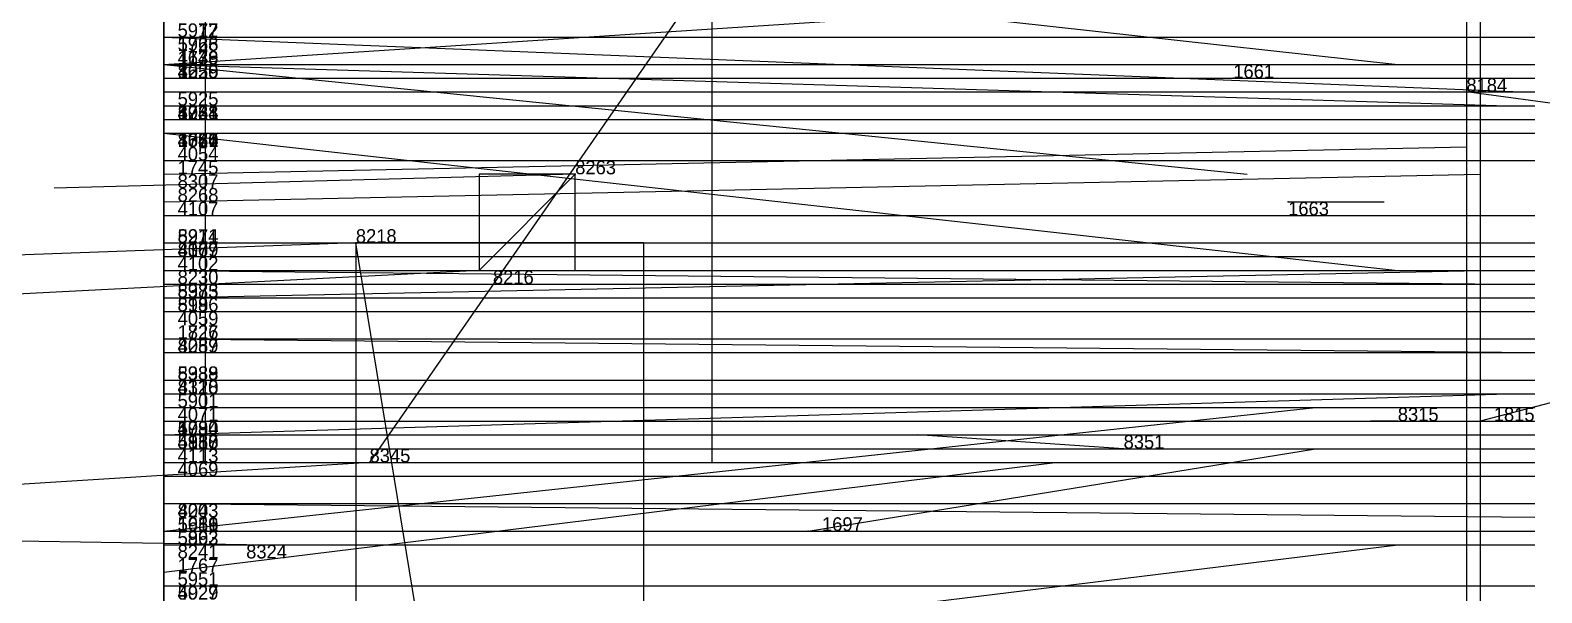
# Model space of a CAD drawing. Extents: x -0.07 to 1.1, y -0.07 to 1.1.
# Drawn here: x -0.0098 to 0.1005, y 0.5275 to 0.5685 of the extents above; entities that cross this region are included whole.
import ezdxf

# ---------------------------------------------------------------- set-up
doc = ezdxf.new("R2010")
doc.units = 0
for name, color, linetype in [('Clients', 3, 'CONTINUOUS'), ('Facilities', 3, 'CONTINUOUS'), ('Facilities_lines', 3, 'CONTINUOUS'), ('Min_max_boxes', 1, 'CONTINUOUS'), ('Normals', 1, 'CONTINUOUS'), ('Source_points', 5, 'CONTINUOUS'), ('Text', 3, 'CONTINUOUS')]:
    doc.layers.add(name, color=color, linetype=linetype)

msp = doc.modelspace()

# ---------------------------------------------------------------- linework, layer by layer
at = {"layer": 'Clients', "color": 5}
for p in [(0, 0.568, 0.619), (0, 0.568, 0.62), (0, 0.566, 0.175), (0, 0.566, 0.281), (0, 0.566, 0.975), (0, 0.565, 0.299), (0, 0.564, 0.75), (0.095, 0.564, 1), (0, 0.563, 0.302), (0, 0.563, 0.645), (0, 0.562, 0.159), (0, 0.562, 0.705), (0, 0.562, 0.775), (0, 0.561, 0.175), (0, 0.561, 0.208), (0, 0.561, 0.369), (0, 0.561, 0.395), (0, 0.561, 0.866), (0, 0.559, 0.23), (0, 0.559, 0.257), (0, 0.558, 0.956), (0, 0.555, 0.256), (0, 0.553, 0.469), (0, 0.553, 0.594), (0, 0.553, 0.781), (0, 0.553, 0.885), (0.014, 0.553, 1), (0, 0.552, 0.314), (0, 0.551, 0.421), (0.023, 0.551, 1), (0, 0.55, 0.59), (0, 0.549, 0.827), (0, 0.548, 0.495), (0, 0.548, 0.592), (0, 0.546, 0.17), (0, 0.545, 0.363), (0, 0.543, 0.545), (0, 0.543, 0.553), (0, 0.543, 0.772), (0, 0.542, 0.477), (0, 0.542, 0.787), (0, 0.541, 0.749), (0, 0.54, 0.303), (0, 0.54, 0.29), (0.096, 0.54), (0, 0.539, 0.473), (0, 0.539, 0.554), (0, 0.539, 0.519), (0, 0.538, 0.561), (0, 0.537, 0.455), (0.015, 0.537, 1), (0, 0.536, 0.331), (0, 0.534, 0.478), (0, 0.532, 0.231), (0, 0.532, 0.733), (0, 0.531, 0.513), (0, 0.531, 0.535), (0, 0.531, 0.845), (0, 0.528, 0.47), (0, 0.528, 0.708)]:
    msp.add_point(p, dxfattribs=at)
at = {"layer": 'Facilities', "color": 3}
for p in [(0, 0.568, 0.08), (0, 0.568, 0.707), (0, 0.566, 0.031), (0, 0.566, 0.062), (0.078, 0.565), (0, 0.561, 0.043), (0.03, 0.558, 1), (0, 0.556, 0.954), (0.082, 0.556), (0, 0.551, 0.943), (0, 0.549, 0.95), (0, 0.546, 0.049), (0, 0.546, 0.903), (0.09, 0.54, 1), (0, 0.539, 0.056), (0.07, 0.538, 1), (0, 0.534, 0.914), (0, 0.532, 0.041), (0.047, 0.532), (0.006, 0.531, 1), (0, 0.529, 0.012)]:
    msp.add_point(p, dxfattribs=at)
at = {"layer": 'Facilities_lines', "color": 3}
for p, q in [((0, 0.568, 0.707), (0, 0.687, 0.69)), ((0, 0.568, 0.707), (0, 0.676, 0.687)), ((0, 0.568, 0.707), (0, 0.673, 0.725)), ((0, 0.568, 0.707), (0, 0.666, 0.706)), ((0, 0.568, 0.707), (0, 0.662, 0.694)), ((0, 0.568, 0.707), (0, 0.662, 0.657)), ((0, 0.568, 0.707), (0, 0.661, 0.723)), ((0, 0.568, 0.707), (0, 0.644, 0.727)), ((0, 0.568, 0.707), (0, 0.638, 0.741)), ((0, 0.634, 0.514), (0, 0.494, 0.504)), ((0, 0.634, 0.514), (0, 0.528, 0.47)), ((0, 0.634, 0.514), (0, 0.513, 0.492)), ((0, 0.634, 0.514), (0, 0.534, 0.478)), ((0, 0.634, 0.514), (0, 0.548, 0.495)), ((0, 0.634, 0.514), (0, 0.539, 0.473)), ((0, 0.634, 0.514), (0, 0.537, 0.455)), ((0, 0.634, 0.514), (0, 0.542, 0.477)), ((0, 0.634, 0.514), (0, 0.482, 0.511)), ((0, 0.634, 0.514), (0, 0.486, 0.526)), ((0, 0.634, 0.514), (0, 0.488, 0.54)), ((0, 0.634, 0.514), (0, 0.539, 0.554)), ((0, 0.634, 0.514), (0, 0.553, 0.469)), ((0, 0.634, 0.514), (0, 0.531, 0.513)), ((0, 0.634, 0.514), (0, 0.525, 0.518)), ((0, 0.634, 0.514), (0, 0.543, 0.545)), ((0, 0.634, 0.514), (0, 0.516, 0.523)), ((0, 0.634, 0.514), (0, 0.538, 0.561)), ((0, 0.634, 0.514), (0, 0.531, 0.535)), ((0, 0.634, 0.514), (0, 0.539, 0.519)), ((0, 0.634, 0.514), (0, 0.521, 0.515)), ((0, 0.634, 0.514), (0, 0.543, 0.553)), ((0, 0.568, 0.707), (0, 0.628, 0.728)), ((0, 0.568, 0.707), (0, 0.618, 0.759)), ((0, 0.568, 0.707), (0, 0.615, 0.744)), ((0, 0.568, 0.707), (0, 0.609, 0.624)), ((0, 0.568, 0.707), (0, 0.6, 0.635)), ((0, 0.598, 0.356), (0, 0.49, 0.236)), ((0, 0.598, 0.356), (0, 0.491, 0.244)), ((0, 0.598, 0.356), (0, 0.532, 0.231)), ((0, 0.598, 0.356), (0, 0.519, 0.248)), ((0, 0.598, 0.356), (0, 0.559, 0.23)), ((0, 0.598, 0.356), (0, 0.563, 0.302)), ((0, 0.598, 0.356), (0, 0.54, 0.303)), ((0, 0.598, 0.356), (0, 0.561, 0.369)), ((0, 0.598, 0.356), (0, 0.559, 0.257)), ((0, 0.598, 0.356), (0, 0.565, 0.299)), ((0, 0.598, 0.356), (0, 0.522, 0.394)), ((0, 0.598, 0.356), (0, 0.536, 0.331)), ((0, 0.598, 0.356), (0, 0.54, 0.29)), ((0, 0.598, 0.356), (0, 0.552, 0.314)), ((0, 0.598, 0.356), (0, 0.51, 0.343)), ((0, 0.598, 0.356), (0, 0.561, 0.395)), ((0, 0.598, 0.356), (0, 0.545, 0.363)), ((0, 0.598, 0.356), (0, 0.551, 0.421)), ((0, 0.598, 0.356), (0, 0.555, 0.256)), ((0, 0.598, 0.356), (0, 0.566, 0.281)), ((0, 0.598, 0.356), (0, 0.485, 0.298)), ((0, 0.598, 0.356), (0, 0.489, 0.364)), ((0, 0.598, 0.356), (0, 0.49, 0.317)), ((0, 0.598, 0.356), (0, 0.484, 0.345)), ((0, 0.598, 0.356), (0, 0.49, 0.351)), ((0, 0.598, 0.356), (0, 0.503, 0.392)), ((0, 0.598, 0.356), (0, 0.5, 0.333)), ((0, 0.598, 0.356), (0, 0.481, 0.32)), ((0, 0.598, 0.356), (0, 0.504, 0.327)), ((0, 0.598, 0.356), (0, 0.502, 0.312)), ((0, 0.598, 0.356), (0, 0.481, 0.352)), ((0, 0.568, 0.707), (0, 0.596, 0.712)), ((0, 0.595, 0.872), (0, 0.549, 0.827)), ((0, 0.595, 0.872), (0, 0.531, 0.845)), ((0, 0.595, 0.872), (0, 0.553, 0.885)), ((0, 0.595, 0.872), (0, 0.561, 0.866)), ((0, 0.568, 0.707), (0, 0.594, 0.633)), ((0, 0.568, 0.707), (0, 0.594, 0.62)), ((0, 0.556, 0.954), (0, 0.581, 0.999)), ((0, 0.58, 0.138), (0, 0.562, 0.159)), ((0, 0.58, 0.138), (0, 0.561, 0.175)), ((0, 0.58, 0.138), (0, 0.561, 0.208)), ((0, 0.58, 0.138), (0, 0.566, 0.175)), ((0, 0.58, 0.138), (0, 0.546, 0.17)), ((0, 0.568, 0.707), (0, 0.579, 0.775)), ((0, 0.568, 0.707), (0, 0.576, 0.659)), ((0, 0.568, 0.707), (0, 0.574, 0.592)), ((0.04, 0.573, 1), (0.015, 0.537, 1)), ((0, 0.568, 0.707), (0, 0.571, 0.756)), ((0, 0.568, 0.707), (0, 0.57, 0.782)), ((0, 0.568, 0.707), (0, 0.553, 0.594)), ((0, 0.568, 0.707), (0, 0.568, 0.619)), ((0, 0.568, 0.707), (0, 0.487, 0.708)), ((0, 0.568, 0.707), (0, 0.48, 0.696)), ((0, 0.568, 0.707), (0, 0.496, 0.75)), ((0, 0.568, 0.707), (0, 0.486, 0.681)), ((0, 0.568, 0.707), (0, 0.488, 0.733)), ((0, 0.568, 0.707), (0, 0.456, 0.716)), ((0, 0.568, 0.707), (0, 0.503, 0.664)), ((0, 0.568, 0.707), (0, 0.496, 0.703)), ((0, 0.568, 0.707), (0, 0.475, 0.691)), ((0, 0.568, 0.707), (0, 0.446, 0.726)), ((0, 0.568, 0.707), (0, 0.487, 0.75)), ((0, 0.568, 0.707), (0, 0.541, 0.749)), ((0, 0.568, 0.707), (0, 0.512, 0.754)), ((0, 0.568, 0.707), (0, 0.564, 0.75)), ((0, 0.568, 0.707), (0, 0.532, 0.733)), ((0, 0.568, 0.707), (0, 0.563, 0.645)), ((0, 0.568, 0.707), (0, 0.528, 0.708)), ((0, 0.568, 0.707), (0, 0.519, 0.658)), ((0, 0.568, 0.707), (0, 0.525, 0.66)), ((0, 0.568, 0.707), (0, 0.562, 0.705)), ((0, 0.568, 0.707), (0, 0.568, 0.62)), ((0, 0.568, 0.707), (0, 0.55, 0.59)), ((0, 0.568, 0.707), (0, 0.548, 0.592)), ((0, 0.568, 0.707), (0, 0.522, 0.756)), ((0, 0.568, 0.707), (0, 0.562, 0.775)), ((0, 0.568, 0.707), (0, 0.52, 0.775)), ((0, 0.568, 0.707), (0, 0.542, 0.787)), ((0, 0.568, 0.707), (0, 0.553, 0.781)), ((0, 0.568, 0.707), (0, 0.543, 0.772)), ((0, 0.568, 0.707), (0, 0.502, 0.771)), ((0, 0.549, 0.95), (0, 0.566, 0.975)), ((0.147, 0.557, 1), (0.095, 0.564, 1)), ((0, 0.519, 0.944), (0, 0.558, 0.956)), ((0.03, 0.558, 1), (0.023, 0.551, 1)), ((0.035, 0.425, 1), (0.014, 0.553, 1)), ((0.138, 0.551), (0.096, 0.54))]:
    msp.add_line(p, q, dxfattribs=at)
at = {"layer": 'Min_max_boxes', "color": 1}
for p, q in [((0, 0.482, 0.418), (0, 0.77, 0.418)), ((0, 0.77, 0.418), (0, 0.482, 0.418)), ((0, 0.482, 0.616), (0, 0.77, 0.616)), ((0, 0.77, 0.616), (0, 0.482, 0.616)), ((0, 0.481, 0.222), (0, 0.73, 0.222)), ((0, 0.73, 0.222), (0, 0.481, 0.222)), ((0, 0.481, 0.436), (0, 0.73, 0.436)), ((0, 0.73, 0.436), (0, 0.481, 0.436)), ((0, 0.446, 0.59), (0, 0.687, 0.59)), ((0, 0.687, 0.59), (0, 0.446, 0.59)), ((0, 0.446, 0.787), (0, 0.687, 0.787)), ((0, 0.687, 0.787), (0, 0.446, 0.787)), ((0.003, 0.676, 1), (0.003, 0.537, 1)), ((0.003, 0.676, 1), (0.003, 0.537, 1)), ((0.04, 0.537, 1), (0.04, 0.676, 1)), ((0.04, 0.537, 1), (0.04, 0.676, 1)), ((0, 0.531, 0.782), (0, 0.632, 0.782)), ((0, 0.632, 0.782), (0, 0.531, 0.782)), ((0, 0.531, 0.885), (0, 0.632, 0.885)), ((0, 0.632, 0.885), (0, 0.531, 0.885)), ((0.096, 0.606), (0.096, 0.506)), ((0.096, 0.606), (0.096, 0.506)), ((0, 0.546, 0.133), (0, 0.601, 0.133)), ((0, 0.601, 0.133), (0, 0.546, 0.133)), ((0, 0.546, 0.208), (0, 0.601, 0.208)), ((0, 0.601, 0.208), (0, 0.546, 0.208)), ((0.095, 0.591, 1), (0.095, 0.504, 1)), ((0.095, 0.591, 1), (0.095, 0.504, 1)), ((0, 0.556, 0.954), (0, 0.581, 0.954)), ((0, 0.581, 0.954), (0, 0.556, 0.954)), ((0, 0.556, 0.999), (0, 0.581, 0.999)), ((0, 0.581, 0.999), (0, 0.556, 0.999)), ((0, 0.549, 0.95), (0, 0.566, 0.95)), ((0, 0.566, 0.95), (0, 0.566, 0.95)), ((0, 0.566, 0.95), (0, 0.549, 0.95)), ((0, 0.549, 0.975), (0, 0.566, 0.975)), ((0, 0.566, 0.975), (0, 0.566, 0.975)), ((0, 0.566, 0.975), (0, 0.549, 0.975)), ((0, 0.566, 0.95), (0, 0.566, 0.975)), ((0, 0.566, 0.95), (0, 0.566, 0.975)), ((0, 0.519, 0.944), (0, 0.558, 0.944)), ((0, 0.558, 0.944), (0, 0.558, 0.944)), ((0, 0.558, 0.944), (0, 0.519, 0.944)), ((0, 0.519, 0.956), (0, 0.558, 0.956)), ((0, 0.558, 0.956), (0, 0.558, 0.956)), ((0, 0.558, 0.956), (0, 0.519, 0.956)), ((0, 0.558, 0.944), (0, 0.558, 0.956)), ((0, 0.558, 0.944), (0, 0.558, 0.956)), ((0.03, 0.558, 1), (0.023, 0.558, 1)), ((0.023, 0.558, 1), (0.023, 0.551, 1)), ((0.03, 0.558, 1), (0.023, 0.558, 1)), ((0.023, 0.558, 1), (0.023, 0.551, 1)), ((0.023, 0.558, 1), (0.023, 0.558, 1)), ((0.03, 0.551, 1), (0.03, 0.558, 1)), ((0.03, 0.551, 1), (0.03, 0.558, 1)), ((0.03, 0.558, 1), (0.03, 0.558, 1)), ((0, 0.556, 0.954), (0, 0.556, 0.954)), ((0, 0.556, 0.999), (0, 0.556, 0.999)), ((0, 0.556, 0.954), (0, 0.556, 0.999)), ((0, 0.556, 0.954), (0, 0.556, 0.999)), ((0.035, 0.553, 1), (0.014, 0.553, 1)), ((0.014, 0.553, 1), (0.014, 0.425, 1)), ((0.035, 0.553, 1), (0.014, 0.553, 1)), ((0.014, 0.553, 1), (0.014, 0.425, 1)), ((0.014, 0.553, 1), (0.014, 0.553, 1)), ((0.035, 0.425, 1), (0.035, 0.553, 1)), ((0.035, 0.425, 1), (0.035, 0.553, 1)), ((0.035, 0.553, 1), (0.035, 0.553, 1)), ((0.023, 0.551, 1), (0.03, 0.551, 1)), ((0.023, 0.551, 1), (0.03, 0.551, 1)), ((0.023, 0.551, 1), (0.023, 0.551, 1)), ((0.03, 0.551, 1), (0.03, 0.551, 1)), ((0, 0.549, 0.95), (0, 0.549, 0.95)), ((0, 0.549, 0.975), (0, 0.549, 0.975)), ((0, 0.549, 0.95), (0, 0.549, 0.975)), ((0, 0.549, 0.95), (0, 0.549, 0.975)), ((0, 0.546, 0.133), (0, 0.546, 0.133)), ((0, 0.546, 0.208), (0, 0.546, 0.208)), ((0, 0.546, 0.133), (0, 0.546, 0.208)), ((0, 0.546, 0.133), (0, 0.546, 0.208)), ((0.003, 0.537, 1), (0.04, 0.537, 1)), ((0.003, 0.537, 1), (0.04, 0.537, 1)), ((0.003, 0.537, 1), (0.003, 0.537, 1)), ((0.04, 0.537, 1), (0.04, 0.537, 1)), ((0, 0.531, 0.782), (0, 0.531, 0.782)), ((0, 0.531, 0.885), (0, 0.531, 0.885)), ((0, 0.531, 0.782), (0, 0.531, 0.885)), ((0, 0.531, 0.782), (0, 0.531, 0.885))]:
    msp.add_line(p, q, dxfattribs=at)
at = {"layer": 'Normals', "color": 1}
for p, q in [((0, 0.576, 0.043), (0.09, 0.566, 0.086)), ((0, 0.566, 0.975), (0.092, 0.572, 0.936)), ((0, 0.568, 0.08), (0.099, 0.564, 0.09)), ((0, 0.568, 0.619), (0.1, 0.568, 0.619)), ((0, 0.568, 0.707), (0.1, 0.568, 0.707)), ((0, 0.568, 0.62), (0.1, 0.568, 0.62)), ((0, 0.566, 0.175), (0.1, 0.566, 0.175)), ((0, 0.566, 0.031), (0.079, 0.558, 0.091)), ((0, 0.566, 0.062), (0.098, 0.563, 0.08)), ((0, 0.566, 0.281), (0.1, 0.566, 0.281)), ((0, 0.565, 0.299), (0.1, 0.565, 0.299)), ((0.078, 0.565), (0.089, 0.565, 0.099)), ((0, 0.564, 0.75), (0.1, 0.564, 0.75)), ((0.095, 0.564, 1), (0.095, 0.564, 1.1)), ((0, 0.563, 0.302), (0.1, 0.563, 0.302)), ((0, 0.563, 0.645), (0.1, 0.563, 0.645)), ((0, 0.562, 0.159), (0.1, 0.562, 0.159)), ((0, 0.562, 0.705), (0.1, 0.562, 0.705)), ((0, 0.562, 0.775), (0.1, 0.562, 0.775)), ((0, 0.561, 0.175), (0.1, 0.561, 0.175)), ((0, 0.561, 0.208), (0.1, 0.561, 0.208)), ((0, 0.561, 0.043), (0.09, 0.551, 0.086)), ((0, 0.561, 0.369), (0.1, 0.561, 0.369)), ((0, 0.561, 0.395), (0.1, 0.561, 0.395)), ((0, 0.561, 0.866), (0.1, 0.561, 0.866)), ((0, 0.558, 0.956), (0.095, 0.56, 0.923)), ((0, 0.559, 0.23), (0.1, 0.559, 0.23)), ((0, 0.559, 0.257), (0.1, 0.559, 0.257)), ((0.03, 0.558, 1), (-0.008, 0.557, 1.092)), ((0, 0.556, 0.954), (0.096, 0.558, 0.926)), ((0.082, 0.556), (0.089, 0.556, 0.1)), ((0, 0.555, 0.256), (0.1, 0.555, 0.256)), ((0.014, 0.553, 1), (-0.041, 0.551, 1.084)), ((0, 0.553, 0.469), (0.1, 0.553, 0.469)), ((0, 0.553, 0.594), (0.1, 0.553, 0.594)), ((0, 0.553, 0.885), (0.1, 0.553, 0.885)), ((0, 0.553, 0.781), (0.1, 0.553, 0.781)), ((0, 0.552, 0.314), (0.1, 0.552, 0.314)), ((0.023, 0.551, 1), (-0.016, 0.549, 1.092)), ((0, 0.551, 0.421), (0.1, 0.551, 0.421)), ((0, 0.551, 0.943), (0.098, 0.55, 0.924)), ((0, 0.549, 0.95), (0.096, 0.551, 0.923)), ((0, 0.55, 0.59), (0.1, 0.55, 0.59)), ((0, 0.549, 0.827), (0.1, 0.549, 0.827)), ((0, 0.548, 0.495), (0.1, 0.548, 0.495)), ((0, 0.548, 0.592), (0.1, 0.548, 0.592)), ((0, 0.546, 0.049), (0.095, 0.546, 0.08)), ((0, 0.546, 0.17), (0.1, 0.546, 0.17)), ((0, 0.546, 0.903), (0.1, 0.545, 0.901)), ((0, 0.545, 0.363), (0.1, 0.545, 0.363)), ((0, 0.543, 0.545), (0.1, 0.543, 0.545)), ((0, 0.543, 0.553), (0.1, 0.543, 0.553)), ((0, 0.543, 0.772), (0.1, 0.543, 0.772)), ((0, 0.539, 0.056), (0.098, 0.542, 0.078)), ((0, 0.542, 0.477), (0.1, 0.542, 0.477)), ((0, 0.542, 0.787), (0.1, 0.542, 0.787)), ((0, 0.532, 0.041), (0.084, 0.541, 0.094)), ((0, 0.541, 0.749), (0.1, 0.541, 0.749)), ((0, 0.54, 0.303), (0.1, 0.54, 0.303)), ((0, 0.54, 0.29), (0.1, 0.54, 0.29)), ((0.09, 0.54, 1), (0.088, 0.54, 1.1)), ((0.096, 0.54), (0.096, 0.54, 0.1)), ((0, 0.539, 0.473), (0.1, 0.539, 0.473)), ((0, 0.539, 0.554), (0.1, 0.539, 0.554)), ((0, 0.539, 0.519), (0.1, 0.539, 0.519)), ((0.07, 0.538, 1), (0.055, 0.539, 1.099)), ((0.015, 0.537, 1), (-0.033, 0.534, 1.088)), ((0, 0.538, 0.561), (0.1, 0.538, 0.561)), ((0, 0.529, 0.012), (0.065, 0.537, 0.087)), ((0, 0.537, 0.455), (0.1, 0.537, 0.455)), ((0.047, 0.532), (0.084, 0.538, 0.093)), ((0, 0.536, 0.331), (0.1, 0.536, 0.331)), ((0, 0.534, 0.478), (0.1, 0.534, 0.478)), ((0, 0.534, 0.914), (0.1, 0.533, 0.907)), ((0.006, 0.531, 1), (-0.056, 0.532, 1.079)), ((0, 0.532, 0.231), (0.1, 0.532, 0.231)), ((0, 0.532, 0.733), (0.1, 0.532, 0.733)), ((0, 0.52, 0.044), (0.09, 0.531, 0.087)), ((0, 0.531, 0.513), (0.1, 0.531, 0.513)), ((0, 0.531, 0.535), (0.1, 0.531, 0.535)), ((0, 0.531, 0.845), (0.1, 0.531, 0.845)), ((0, 0.528, 0.47), (0.1, 0.528, 0.47)), ((0, 0.528, 0.708), (0.1, 0.528, 0.708))]:
    msp.add_line(p, q, dxfattribs=at)
at = {"layer": 'Source_points', "color": 5}
for p in [(0, 0.568, 0.08), (0, 0.568, 0.619), (0, 0.568, 0.707), (0, 0.568, 0.62), (0, 0.566, 0.175), (0, 0.566, 0.031), (0, 0.566, 0.062), (0, 0.566, 0.281), (0, 0.566, 0.975), (0, 0.565, 0.299), (0.078, 0.565), (0, 0.564, 0.75), (0.095, 0.564, 1), (0, 0.563, 0.302), (0, 0.563, 0.645), (0, 0.562, 0.159), (0, 0.562, 0.705), (0, 0.562, 0.775), (0, 0.561, 0.175), (0, 0.561, 0.208), (0, 0.561, 0.043), (0, 0.561, 0.369), (0, 0.561, 0.395), (0, 0.561, 0.866), (0, 0.559, 0.23), (0, 0.559, 0.257), (0, 0.558, 0.956), (0.03, 0.558, 1), (0, 0.556, 0.954), (0.082, 0.556), (0, 0.555, 0.256), (0, 0.553, 0.469), (0, 0.553, 0.594), (0, 0.553, 0.885), (0, 0.553, 0.781), (0.014, 0.553, 1), (0, 0.552, 0.314), (0, 0.551, 0.421), (0, 0.551, 0.943), (0.023, 0.551, 1), (0, 0.55, 0.59), (0, 0.549, 0.827), (0, 0.549, 0.95), (0, 0.548, 0.495), (0, 0.548, 0.592), (0, 0.546, 0.049), (0, 0.546, 0.17), (0, 0.546, 0.903), (0, 0.545, 0.363), (0, 0.543, 0.545), (0, 0.543, 0.553), (0, 0.543, 0.772), (0, 0.542, 0.477), (0, 0.542, 0.787), (0, 0.541, 0.749), (0, 0.54, 0.303), (0, 0.54, 0.29), (0.09, 0.54, 1), (0.096, 0.54), (0, 0.539, 0.056), (0, 0.539, 0.473), (0, 0.539, 0.554), (0, 0.539, 0.519), (0, 0.538, 0.561), (0, 0.537, 0.455), (0.015, 0.537, 1), (0.07, 0.538, 1), (0, 0.536, 0.331), (0, 0.534, 0.478), (0, 0.534, 0.914), (0, 0.532, 0.231), (0, 0.532, 0.041), (0, 0.532, 0.733), (0.047, 0.532), (0, 0.531, 0.513), (0, 0.531, 0.535), (0, 0.531, 0.845), (0.006, 0.531, 1), (0, 0.529, 0.012), (0, 0.528, 0.47), (0, 0.528, 0.708)]:
    msp.add_point(p, dxfattribs=at)

# ---------------------------------------------------------------- texts
at = {"layer": 'Text', "color": 3}
for s, p in [('5917', (0.001, 0.568, 0.619)), ('5972', (0.001, 0.568, 0.62)), ('5928', (0.001, 0.567, 0.707)), ('1766', (0.001, 0.567, 0.08)), ('4136', (0.001, 0.566, 0.281)), ('1649', (0.001, 0.566, 0.175)), ('1778', (0.001, 0.566, 0.062)), ('4055', (0.001, 0.565, 0.299)), ('8220', (0.001, 0.565, 0.975)), ('1659', (0.001, 0.565, 0.031)), ('1661', (0.078, 0.565)), ('8184', (0.095, 0.564, 1)), ('5925', (0.001, 0.563, 0.75)), ('4028', (0.001, 0.562, 0.302)), ('5941', (0.001, 0.562, 0.645)), ('5964', (0.001, 0.562, 0.705)), ('8238', (0.001, 0.562, 0.775)), ('1754', (0.001, 0.562, 0.159)), ('4041', (0.001, 0.56, 0.369)), ('4086', (0.001, 0.56, 0.395)), ('8364', (0.001, 0.56, 0.866)), ('1620', (0.001, 0.56, 0.175)), ('1627', (0.001, 0.56, 0.208)), ('1771', (0.001, 0.56, 0.043)), ('4054', (0.001, 0.559, 0.257)), ('1745', (0.001, 0.558, 0.23)), ('8263', (0.03, 0.558, 1)), ('8307', (0.001, 0.557, 0.956)), ('8268', (0.001, 0.556, 0.954)), ('4107', (0.001, 0.555, 0.256)), ('1663', (0.082, 0.555)), ('5914', (0.001, 0.553, 0.594)), ('8271', (0.001, 0.553, 0.885)), ('8218', (0.014, 0.553, 1)), ('4079', (0.001, 0.552, 0.314)), ('4109', (0.001, 0.552, 0.469)), ('8367', (0.001, 0.552, 0.781)), ('4102', (0.001, 0.551, 0.421)), ('8230', (0.001, 0.55, 0.943)), ('8216', (0.024, 0.55, 1)), ('5983', (0.001, 0.549, 0.59)), ('8375', (0.001, 0.549, 0.95)), ('4059', (0.001, 0.547, 0.495)), ('5986', (0.001, 0.548, 0.592)), ('8196', (0.001, 0.548, 0.827)), ('1727', (0.001, 0.546, 0.049)), ('1826', (0.001, 0.546, 0.17)), ('4089', (0.001, 0.545, 0.363)), ('8257', (0.001, 0.545, 0.903)), ('5933', (0.001, 0.543, 0.545)), ('5989', (0.001, 0.543, 0.553)), ('8388', (0.001, 0.543, 0.772)), ('4120', (0.001, 0.542, 0.477)), ('8318', (0.001, 0.542, 0.787)), ('5901', (0.001, 0.541, 0.749)), ('4071', (0.001, 0.54, 0.29)), ('8315', (0.09, 0.54, 1)), ('1815', (0.097, 0.54)), ('4030', (0.001, 0.539, 0.303)), ('5984', (0.001, 0.539, 0.519)), ('1794', (0.001, 0.539, 0.056)), ('4110', (0.001, 0.538, 0.473)), ('5888', (0.001, 0.538, 0.554)), ('5957', (0.001, 0.538, 0.561)), ('8351', (0.07, 0.538, 1)), ('4113', (0.001, 0.537, 0.455)), ('4069', (0.001, 0.536, 0.331)), ('8345', (0.015, 0.537, 1)), ('4043', (0.001, 0.533, 0.478)), ('8203', (0.001, 0.533, 0.914)), ('5911', (0.001, 0.532, 0.733)), ('1656', (0.001, 0.532, 0.231)), ('1689', (0.001, 0.532, 0.041)), ('1697', (0.048, 0.532)), ('5892', (0.001, 0.531, 0.513)), ('5963', (0.001, 0.531, 0.535)), ('8241', (0.001, 0.53, 0.845)), ('8324', (0.006, 0.53, 1)), ('1767', (0.001, 0.529, 0.012)), ('5951', (0.001, 0.528, 0.708)), ('4029', (0.001, 0.527, 0.47)), ('5927', (0.001, 0.527, 0.63))]:
    msp.add_text(s, height=0.001, dxfattribs=at).set_placement(p)

doc.saveas('drawing.dxf')
